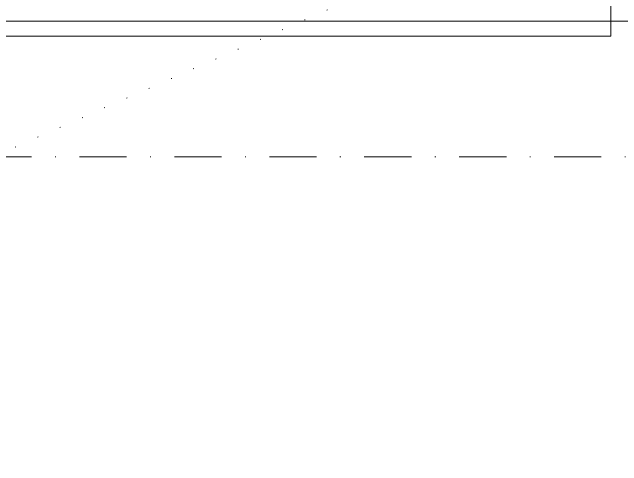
# Model space of a CAD drawing. Extents: x -1701 to 23780, y -363 to 7742.
# Drawn here: x 9023.6 to 9104.5, y 2744 to 2804.2 of the extents above; entities that cross this region are included whole.
import ezdxf

# ---------------------------------------------------------------- set-up
doc = ezdxf.new("R2010")
doc.units = 0
doc.header["$LTSCALE"] = 25
doc.header["$MEASUREMENT"] = 0
doc.linetypes.add('Audi$0$DASHDOT2', pattern=[0.5, 0.25, -0.125, 0, -0.125])
doc.linetypes.add('Audi$0$DOT2', pattern=[0.125, 0, -0.125])
doc.layers.get('0').update_dxf_attribs({"color": 9, "lineweight": 9})
for name, color, linetype, lineweight in [('Audi$0$06D', 8, 'Continuous', 9), ('Audi$0$14', 8, 'Continuous', 9), ('Audi$0$20', 8, 'Audi$0$DOT2', 9), ('Audi$0$24', 8, 'Audi$0$DASHDOT2', 9), ('Audi$0$35', 8, 'Continuous', 9)]:
    doc.layers.add(name, color=color, linetype=linetype, lineweight=lineweight)

# ---------------------------------------------------------------- blocks, each defined once
blk = doc.blocks.new('Audi$0$fsdfsfsfsfd')
at = {"layer": 'Audi$0$06D', "elevation": 0}
blk.add_lwpolyline([(52591.75, -74474.977), (52589.75, -74474.977), (52589.75, -74595.977), (52591.75, -74595.977)], dxfattribs=at)
at = {"layer": 'Audi$0$20', "elevation": 0}
blk.add_lwpolyline([(52607.49, -74590.872), (52562.943, -74489.432)], dxfattribs=at)
blk = doc.blocks.new('Audi')
at = {"layer": 'Audi$0$14'}
blk.add_lwpolyline([(9103, 2819.3), (9103, 2803), (9225.5, 2803), (9225.5, 2743), (9309.5, 2743), (9309.5, 2803), (9357, 2803), (9357, 2819.3)], dxfattribs=at)
at = {"layer": 'Audi$0$24'}
blk.add_lwpolyline([(6827.5, 2785), (11027.5, 2785)], dxfattribs=at)
at = {"layer": 'Audi$0$35'}
blk.add_lwpolyline([(8609.5, 2803), (8609.5, 2743), (8535.5, 2743), (8535.5, 2447), (8609.5, 2447), (8609.5, 2363), (9225.5, 2363), (9225.5, 2803)], close=True, dxfattribs=at)
at = {"rotation": 90}
blk.add_blockref('Audi$0$fsdfsfsfsfd', (-65492.977, -49788.75), dxfattribs=at)

msp = doc.modelspace()

# ---------------------------------------------------------------- block references
at = {"color": 6}
msp.add_blockref('Audi', (0, 0), dxfattribs=at)

doc.saveas('drawing.dxf')
